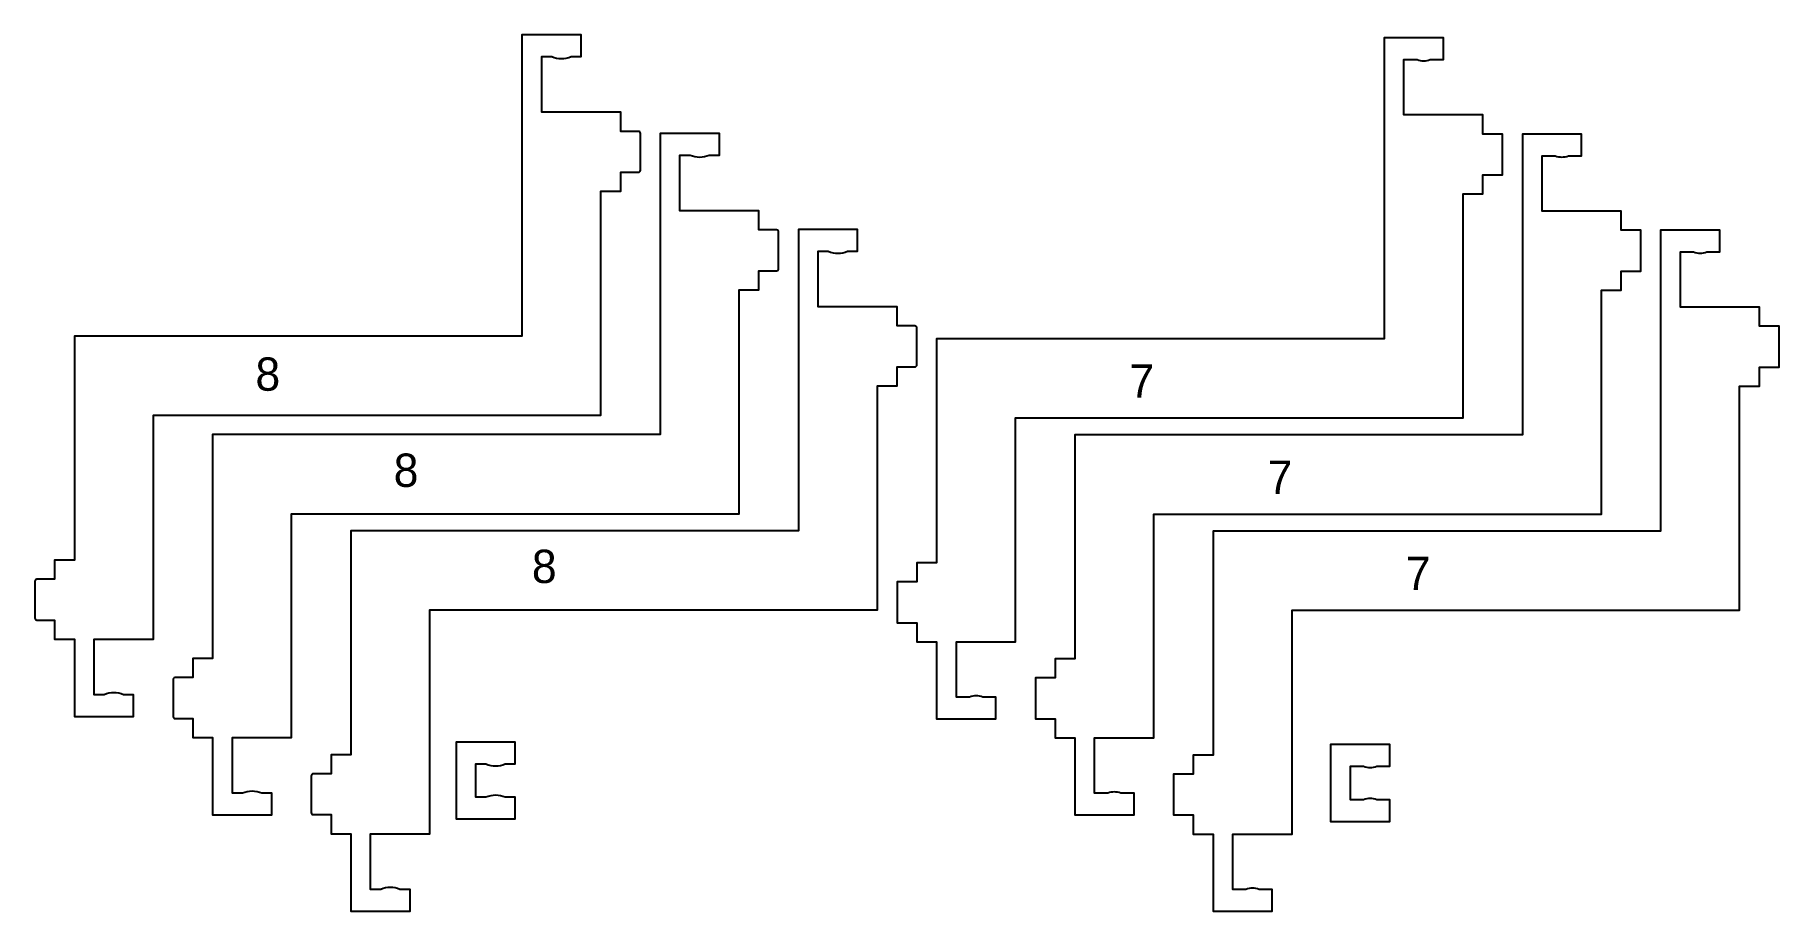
# Model space of a CAD drawing. Header units: millimetres. Extents: x 1481 to 1746, y 1758 to 1891.
import ezdxf

# ---------------------------------------------------------------- set-up
doc = ezdxf.new("R2010")
doc.units = ezdxf.units.MM
doc.layers.add('Default', color=18, linetype='Continuous', true_color=0x000000)

msp = doc.modelspace()

# ---------------------------------------------------------------- linework, layer by layer
at = {"layer": 'Default'}
for points in [[(1491.85, 1790.49), (1490.31, 1790.49), (1490.31, 1798.94), (1499.31, 1798.94), (1499.31, 1832.94), (1567.31, 1832.94), (1567.31, 1866.94), (1570.31, 1866.94), (1570.31, 1869.84), (1573.01, 1869.84, 0.414214), (1573.31, 1870.14), (1573.31, 1875.74, 0.414214), (1573.01, 1876.04), (1570.31, 1876.04), (1570.31, 1878.94), (1558.31, 1878.94), (1558.31, 1887.39), (1559.85, 1887.39, 0.205144), (1562.77, 1887.39), (1564.31, 1887.39), (1564.31, 1890.69), (1555.31, 1890.69), (1555.31, 1844.94), (1487.31, 1844.94), (1487.31, 1810.94), (1484.31, 1810.94), (1484.31, 1808.04), (1481.61, 1808.04, 0.414214), (1481.31, 1807.74), (1481.31, 1802.14, 0.414214), (1481.61, 1801.84), (1484.31, 1801.84), (1484.31, 1798.94), (1487.31, 1798.94), (1487.31, 1787.19), (1496.31, 1787.19), (1496.31, 1790.49), (1494.77, 1790.49, 0.205144)], [(1691.31, 1886.94, 0.2), (1693.31, 1886.94), (1695.31, 1886.94), (1695.31, 1890.24), (1686.31, 1890.24), (1686.31, 1844.54), (1618.31, 1844.54), (1618.31, 1810.54), (1615.31, 1810.54), (1615.31, 1807.64), (1612.31, 1807.64), (1612.31, 1801.44), (1615.31, 1801.44), (1615.31, 1798.54), (1618.31, 1798.54), (1618.31, 1786.84), (1627.31, 1786.84), (1627.31, 1790.14), (1625.31, 1790.14, 0.2), (1623.31, 1790.14), (1621.31, 1790.14), (1621.31, 1798.54), (1630.31, 1798.54), (1630.31, 1832.54), (1698.31, 1832.54), (1698.31, 1866.54), (1701.31, 1866.54), (1701.31, 1869.44), (1704.31, 1869.44), (1704.31, 1875.64), (1701.31, 1875.64), (1701.31, 1878.54), (1689.31, 1878.54), (1689.31, 1886.94)], [(1512.85, 1775.54), (1511.31, 1775.54), (1511.31, 1783.99), (1520.31, 1783.99), (1520.31, 1817.99), (1588.31, 1817.99), (1588.31, 1851.99), (1591.31, 1851.99), (1591.31, 1854.89), (1594.01, 1854.89, 0.414214), (1594.31, 1855.19), (1594.31, 1860.79, 0.414214), (1594.01, 1861.09), (1591.31, 1861.09), (1591.31, 1863.99), (1579.31, 1863.99), (1579.31, 1872.44), (1580.85, 1872.44, 0.205144), (1583.78, 1872.44), (1585.31, 1872.44), (1585.31, 1875.74), (1576.31, 1875.74), (1576.31, 1829.99), (1508.31, 1829.99), (1508.31, 1795.99), (1505.31, 1795.99), (1505.31, 1793.09), (1502.61, 1793.09, 0.414214), (1502.31, 1792.79), (1502.31, 1787.19, 0.414214), (1502.61, 1786.89), (1505.31, 1786.89), (1505.31, 1783.99), (1508.31, 1783.99), (1508.31, 1772.24), (1517.31, 1772.24), (1517.31, 1775.54), (1515.78, 1775.54, 0.205144)], [(1712.31, 1872.34, 0.2), (1714.31, 1872.34), (1716.31, 1872.34), (1716.31, 1875.64), (1707.31, 1875.64), (1707.31, 1829.94), (1639.31, 1829.94), (1639.31, 1795.94), (1636.31, 1795.94), (1636.31, 1793.04), (1633.31, 1793.04), (1633.31, 1786.84), (1636.31, 1786.84), (1636.31, 1783.94), (1639.31, 1783.94), (1639.31, 1772.24), (1648.31, 1772.24), (1648.31, 1775.54), (1646.31, 1775.54, 0.2), (1644.31, 1775.54), (1642.31, 1775.54), (1642.31, 1783.94), (1651.31, 1783.94), (1651.31, 1817.94), (1719.31, 1817.94), (1719.31, 1851.94), (1722.31, 1851.94), (1722.31, 1854.84), (1725.31, 1854.84), (1725.31, 1861.04), (1722.31, 1861.04), (1722.31, 1863.94), (1710.31, 1863.94), (1710.31, 1872.34)], [(1533.85, 1760.94), (1532.31, 1760.94), (1532.31, 1769.39), (1541.31, 1769.39), (1541.31, 1803.39), (1609.31, 1803.39), (1609.31, 1837.39), (1612.31, 1837.39), (1612.31, 1840.29), (1615.01, 1840.29, 0.414214), (1615.31, 1840.59), (1615.31, 1846.19, 0.414214), (1615.01, 1846.49), (1612.31, 1846.49), (1612.31, 1849.39), (1600.31, 1849.39), (1600.31, 1857.84), (1601.85, 1857.84, 0.205144), (1604.78, 1857.84), (1606.31, 1857.84), (1606.31, 1861.14), (1597.31, 1861.14), (1597.31, 1815.39), (1529.31, 1815.39), (1529.31, 1781.39), (1526.31, 1781.39), (1526.31, 1778.49), (1523.61, 1778.49, 0.414214), (1523.31, 1778.19), (1523.31, 1772.59, 0.414214), (1523.61, 1772.29), (1526.31, 1772.29), (1526.31, 1769.39), (1529.31, 1769.39), (1529.31, 1757.64), (1538.31, 1757.64), (1538.31, 1760.94), (1536.78, 1760.94, 0.205144)], [(1733.31, 1857.74, 0.2), (1735.31, 1857.74), (1737.31, 1857.74), (1737.31, 1861.04), (1728.31, 1861.04), (1728.31, 1815.34), (1660.31, 1815.34), (1660.31, 1781.34), (1657.31, 1781.34), (1657.31, 1778.44), (1654.31, 1778.44), (1654.31, 1772.24), (1657.31, 1772.24), (1657.31, 1769.34), (1660.31, 1769.34), (1660.31, 1757.64), (1669.31, 1757.64), (1669.31, 1760.94), (1667.31, 1760.94, 0.2), (1665.31, 1760.94), (1663.31, 1760.94), (1663.31, 1769.34), (1672.31, 1769.34), (1672.31, 1803.34), (1740.31, 1803.34), (1740.31, 1837.34), (1743.31, 1837.34), (1743.31, 1840.24), (1746.31, 1840.24), (1746.31, 1846.44), (1743.31, 1846.44), (1743.31, 1849.34), (1731.31, 1849.34), (1731.31, 1857.74)], [(1685.18, 1774.54, 0.2), (1683.18, 1774.54), (1681.18, 1774.54), (1681.18, 1779.64), (1683.18, 1779.64, 0.2), (1685.18, 1779.64), (1687.18, 1779.64), (1687.18, 1782.94), (1678.18, 1782.94), (1678.18, 1771.24), (1687.18, 1771.24), (1687.18, 1774.54)]]:
    msp.add_lwpolyline(points, format="xyb", close=True, dxfattribs=at)
for points in [[(1552.76, 1779.99), (1554.3, 1779.99), (1554.3, 1783.29), (1545.3, 1783.29), (1545.3, 1771.64), (1554.3, 1771.64), (1554.3, 1774.94), (1552.76, 1774.94)], [(1549.83, 1774.94), (1548.3, 1774.94), (1548.3, 1779.99), (1549.83, 1779.99)]]:
    msp.add_lwpolyline(points, dxfattribs=at)
for centre, start, end in [((1551.3, 1783.4), 246.8139, 293.1861), ((1551.3, 1771.52), 66.8139, 113.1861)]:
    msp.add_arc(centre, 3.71, start, end, dxfattribs=at)

# ---------------------------------------------------------------- texts
for s, p in [('8', (1514.82, 1836.66)), ('7', (1647.6, 1835.6)), ('8', (1535.82, 1822.06)), ('7', (1668.6, 1821)), ('8', (1556.82, 1807.46)), ('7', (1689.6, 1806.4))]:
    msp.add_text(s, height=5.06, dxfattribs=at).set_placement(p)

doc.saveas('drawing.dxf')
